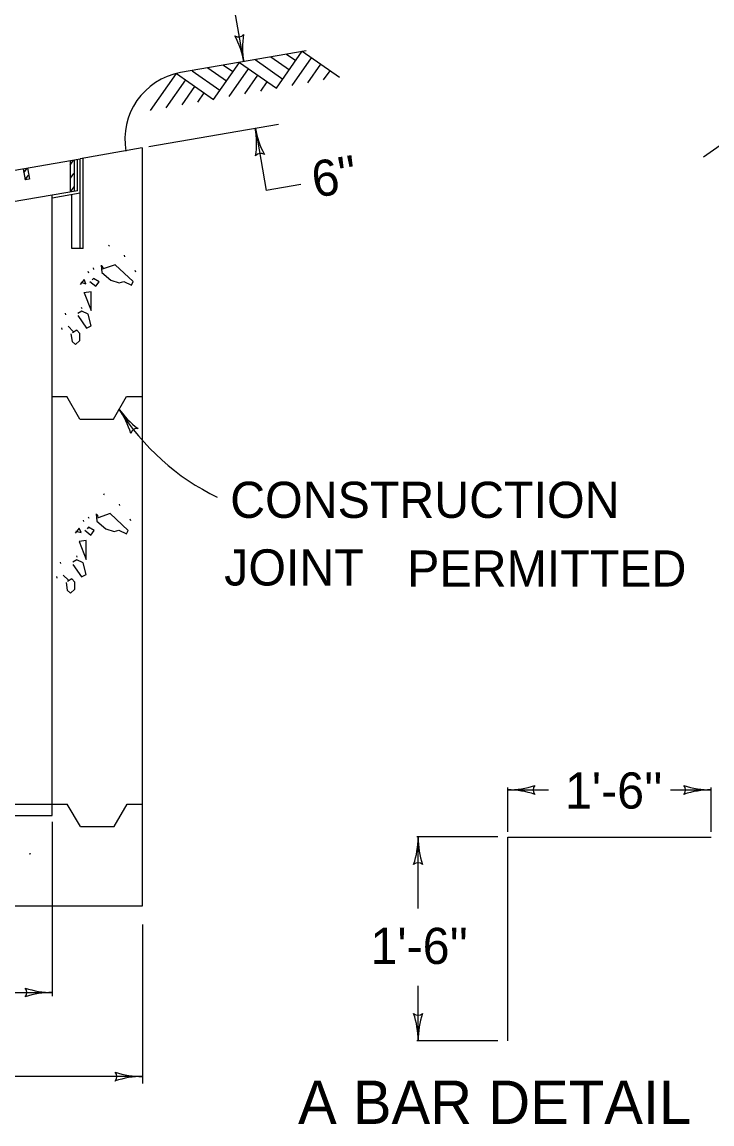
# Model space of a CAD drawing. Extents: x 999 to 1036.9, y 999.3 to 1022.6.
# Drawn here: x 1014.33 to 1018.15, y 1007.29 to 1013.39 of the extents above; entities that cross this region are included whole.
import ezdxf

# ---------------------------------------------------------------- set-up
doc = ezdxf.new("R2010")
doc.units = 0
doc.layers.add('Level 1', color=7, linetype='Continuous')

msp = doc.modelspace()

# ---------------------------------------------------------------- linework, layer by layer
at = {"layer": 'Level 1'}
for p, q in [((1015.5603, 1013.1672), (1015.5, 1013.515)), ((1015.9057, 1013.2283), (1015.2101, 1013.1078)), ((1015.623, 1013.1798), (1015.7766, 1013.0723)), ((1015.71, 1013.1951), (1015.8124, 1013.1234)), ((1015.7407, 1013.021), (1015.8841, 1013.2258)), ((1015.797, 1013.2105), (1015.8483, 1013.1746)), ((1015.8278, 1013.0363), (1015.9353, 1013.19)), ((1015.8841, 1013.2258), (1016.0889, 1013.0824)), ((1015.2748, 1013.1184), (1015.4283, 1013.0108)), ((1015.3618, 1013.1338), (1015.4642, 1013.062)), ((1015.3925, 1012.9596), (1015.5359, 1013.1644)), ((1015.4488, 1013.1491), (1015.5, 1013.1133)), ((1015.4796, 1012.975), (1015.5871, 1013.1286)), ((1015.5359, 1013.1644), (1015.7407, 1013.021)), ((1015.9148, 1013.0518), (1015.9865, 1013.1542)), ((1016.0018, 1013.0671), (1016.0377, 1013.1183)), ((1015.0443, 1012.8983), (1015.1877, 1013.103)), ((1015.1313, 1012.9136), (1015.2389, 1013.0672)), ((1015.1877, 1013.103), (1015.3925, 1012.9596)), ((1015.5666, 1012.9903), (1015.6383, 1013.0928)), ((1015.6537, 1013.0057), (1015.6895, 1013.0569)), ((1015.2183, 1012.9289), (1015.2901, 1013.0313)), ((1015.3054, 1012.9443), (1015.3413, 1012.9955)), ((1015.7527, 1012.8213), (1015.035, 1012.697)), ((1015.6241, 1012.7991), (1015.6836, 1012.4558)), ((1018.3093, 1012.7839), (1018.1045, 1012.6405)), ((1014.9986, 1012.6907), (1014.6554, 1012.6313)), ((1014.9992, 1008.4987), (1014.9992, 1012.691)), ((1010.9992, 1011.9988), (1014.6554, 1012.6313)), ((1014.6398, 1012.4542), (1014.6398, 1012.6286)), ((1014.6554, 1012.441), (1014.6554, 1012.6313)), ((1014.6711, 1012.1339), (1014.6711, 1012.6339)), ((1014.339, 1012.5763), (1014.3499, 1012.5143)), ((1014.3436, 1012.5527), (1014.3618, 1012.5788)), ((1014.3628, 1012.5804), (1014.3738, 1012.5185)), ((1014.5997, 1012.5963), (1014.6184, 1012.6231)), ((1014.6008, 1012.4477), (1014.6008, 1012.6217)), ((1014.6242, 1012.4516), (1014.6242, 1012.6257)), ((1014.3733, 1012.5188), (1014.3498, 1012.5147)), ((1014.3502, 1012.5149), (1014.3684, 1012.541)), ((1014.601, 1012.5229), (1014.6198, 1012.5497)), ((1014.6398, 1012.4542), (1014.4992, 1012.4298)), ((1014.6031, 1012.4495), (1014.6218, 1012.4763)), ((1015.8757, 1012.489), (1015.6843, 1012.4558)), ((1014.4992, 1012.4301), (1011.4993, 1011.9108)), ((1014.6554, 1012.441), (1014.4992, 1012.414)), ((1014.4992, 1009.0616), (1014.4992, 1012.43)), ((1014.6086, 1012.1339), (1014.6086, 1012.4328)), ((1014.6554, 1012.1339), (1014.6554, 1012.4408)), ((1014.6711, 1012.1339), (1014.6086, 1012.1339)), ((1014.4971, 1011.3162), (1014.4981, 1011.3162)), ((1014.4981, 1011.3162), (1014.5803, 1011.3162)), ((1014.6524, 1011.1912), (1014.5803, 1011.3162)), ((1014.8388, 1011.1912), (1014.911, 1011.3162)), ((1014.911, 1011.3162), (1014.9969, 1011.3162)), ((1014.6524, 1011.1912), (1014.8388, 1011.1912)), ((1017.0209, 1008.9069), (1017.0209, 1009.1526)), ((1017.0209, 1009.1396), (1017.2468, 1009.1396)), ((1017.9208, 1009.1396), (1018.1459, 1009.1396)), ((1018.1459, 1008.9069), (1018.1459, 1009.1526)), ((1013.2617, 1009.0612), (1014.4992, 1009.0612)), ((1014.4992, 1008.9987), (1014.4992, 1009.0616)), ((1014.4992, 1009.0612), (1014.5837, 1009.0612)), ((1014.6558, 1008.9362), (1014.5837, 1009.0612)), ((1014.8421, 1008.9362), (1014.9143, 1009.0612)), ((1014.9143, 1009.0612), (1015.0003, 1009.0612)), ((1011.5003, 1008.9987), (1014.4992, 1008.9987)), ((1014.4992, 1008.9628), (1014.4992, 1007.9987)), ((1014.6558, 1008.9362), (1014.8421, 1008.9362)), ((1016.9665, 1008.8801), (1016.5177, 1008.8801)), ((1016.5248, 1008.4828), (1016.5248, 1008.8772)), ((1017.0209, 1007.7522), (1017.0209, 1008.8772)), ((1017.0209, 1008.8772), (1018.1459, 1008.8772)), ((1010.9992, 1008.4987), (1014.9992, 1008.4987)), ((1014.9992, 1008.3953), (1014.9992, 1007.5152)), ((1013.6113, 1008.0188), (1014.5003, 1008.0188)), ((1016.5248, 1007.7522), (1016.5248, 1008.0558)), ((1016.9665, 1007.7522), (1016.5177, 1007.7522)), ((1014.9992, 1007.5538), (1013.299, 1007.5538))]:
    msp.add_line(p, q, dxfattribs=at)
for points in [[(1014.8144, 1012.1529), (1014.8112, 1012.1469)], [(1014.8978, 1012.097), (1014.9003, 1012.0888)], [(1014.7268, 1012.027), (1014.7293, 1012.0188)], [(1014.7712, 1012.0423), (1014.775, 1012.0018), (1014.8237, 1011.9596), (1014.8707, 1011.9451), (1014.8963, 1011.9528), (1014.939, 1011.9322), (1014.9486, 1011.9513), (1014.8476, 1012.045), (1014.7823, 1012.0216), (1014.7711, 1012.0185)], [(1014.7833, 1012.0283), (1014.7724, 1012.0415)], [(1014.6583, 1011.9478), (1014.6868, 1011.9398), (1014.6762, 1011.9639), (1014.654, 1011.9363)], [(1014.6981, 1012.0087), (1014.7006, 1012.0004)], [(1014.7079, 1011.9521), (1014.7419, 1011.9256), (1014.7603, 1011.9505), (1014.7278, 1011.9687), (1014.7205, 1011.9608)], [(1014.9576, 1012.0146), (1014.9601, 1012.0063)], [(1014.6768, 1011.8893), (1014.7158, 1011.7911), (1014.716, 1011.8952), (1014.6758, 1011.8892)], [(1014.5716, 1011.7763), (1014.5741, 1011.7681)], [(1014.6418, 1011.7632), (1014.6895, 1011.6947), (1014.7156, 1011.7068), (1014.6987, 1011.7721), (1014.6643, 1011.7888), (1014.6418, 1011.7751)], [(1014.6612, 1011.8108), (1014.6638, 1011.8025)], [(1014.5513, 1011.6957), (1014.5538, 1011.6874)], [(1014.6169, 1011.6761), (1014.588, 1011.7046)], [(1014.604, 1011.663), (1014.6104, 1011.6208), (1014.6287, 1011.6033), (1014.6528, 1011.6261), (1014.6534, 1011.6652), (1014.6361, 1011.6838), (1014.6117, 1011.6687)], [(1014.7871, 1010.7768), (1014.7838, 1010.7708)], [(1014.8705, 1010.7208), (1014.873, 1010.7127)], [(1014.6708, 1010.6325), (1014.6733, 1010.6243)], [(1014.6994, 1010.6508), (1014.7019, 1010.6426)], [(1014.7438, 1010.6662), (1014.7477, 1010.6257), (1014.7963, 1010.5834), (1014.8433, 1010.5689), (1014.869, 1010.5767), (1014.9117, 1010.556), (1014.9213, 1010.5751), (1014.8203, 1010.6688), (1014.755, 1010.6454), (1014.7438, 1010.6423)], [(1014.756, 1010.6521), (1014.7451, 1010.6653)], [(1014.9303, 1010.6384), (1014.9328, 1010.6302)], [(1014.631, 1010.5717), (1014.6595, 1010.5637), (1014.6488, 1010.5878), (1014.6267, 1010.5601)], [(1014.6806, 1010.5759), (1014.7146, 1010.5494), (1014.7329, 1010.5743), (1014.7005, 1010.5925), (1014.6932, 1010.5847)], [(1014.6495, 1010.5132), (1014.6885, 1010.4149), (1014.6887, 1010.519), (1014.6485, 1010.513)], [(1014.6338, 1010.4346), (1014.6364, 1010.4263)], [(1014.5443, 1010.4002), (1014.5468, 1010.3919)], [(1014.6144, 1010.387), (1014.6622, 1010.3185), (1014.6883, 1010.3307), (1014.6713, 1010.3959), (1014.637, 1010.4127), (1014.6144, 1010.3989)], [(1014.5239, 1010.3195), (1014.5265, 1010.3113)], [(1014.5896, 1010.2999), (1014.5607, 1010.3284)], [(1014.5767, 1010.2868), (1014.5831, 1010.2447), (1014.6013, 1010.2272), (1014.6255, 1010.2499), (1014.6261, 1010.289), (1014.6088, 1010.3077), (1014.5843, 1010.2925)], [(1014.3813, 1008.786), (1014.3728, 1008.7849)]]:
    msp.add_lwpolyline(points, dxfattribs=at)
for centre, radius, start, end in [((1015.5299, 1013.3428), 0.0375, 238.60159, 320.71828), ((1015.0984, 1013.0872), 0.4688, 9.82699, 28.49577), ((1016.0221, 1013.2472), 0.4688, 171.17415, 189.82088), ((1015.0984, 1013.0872), 0.4688, 9.81476, 9.82699), ((1015.2774, 1012.7392), 0.375, 100.36358, 190.2271), ((1016.086, 1012.8791), 0.4687, 189.81772, 189.82995), ((1016.086, 1012.8791), 0.4687, 189.82995, 208.49873), ((1015.1622, 1012.7191), 0.4687, 351.17711, 9.82384), ((1015.6545, 1012.6234), 0.0375, 58.60454, 140.72124), ((1015.2521, 1011.5172), 0.4687, 215.08131, 215.09353), ((1015.2521, 1011.5172), 0.4687, 215.09353, 233.76232), ((1015.9915, 1011.9515), 1.3252, 212.07772, 244.14276), ((1014.485, 1010.9783), 0.4687, 16.44069, 35.08742), ((1014.971, 1011.1019), 0.0375, 83.86813, 165.98483), ((1017.0209, 1009.6083), 0.4688, 270, 288.66878), ((1017.0209, 1009.6083), 0.4688, 270, 288.66878), ((1017.1992, 1009.1395), 0.0375, 138.7746, 220.89129), ((1017.1992, 1009.1395), 0.0375, 138.7746, 220.89129), ((1017.9677, 1009.1396), 0.0375, 318.7746, 40.89129), ((1018.1459, 1009.6083), 0.4687, 251.34716, 269.99389), ((1017.0209, 1009.6083), 0.4688, 269.98778, 270), ((1017.0209, 1009.6083), 0.4688, 269.98778, 270), ((1017.0209, 1008.6708), 0.4688, 71.34716, 89.99389), ((1017.0209, 1008.6708), 0.4688, 71.34716, 89.99389), ((1018.1459, 1008.6708), 0.4687, 90, 108.66878), ((1018.1459, 1008.6708), 0.4687, 89.98778, 90), ((1016.056, 1008.8772), 0.4688, 341.34716, 359.99389), ((1016.056, 1008.8772), 0.4688, 341.34716, 359.99389), ((1016.9935, 1008.8772), 0.4688, 179.98778, 180), ((1016.9935, 1008.8772), 0.4688, 179.98778, 180), ((1016.9935, 1008.8772), 0.4688, 180, 198.66878), ((1016.9935, 1008.8772), 0.4688, 180, 198.66878), ((1016.5247, 1008.6989), 0.0375, 48.7746, 130.89129), ((1016.5247, 1008.6989), 0.0375, 48.7746, 130.89129), ((1014.322, 1008.0189), 0.0375, 318.7746, 40.89129), ((1014.5003, 1007.5501), 0.4687, 90, 108.66878), ((1014.5003, 1008.4876), 0.4687, 251.34716, 269.99389), ((1014.5003, 1007.5501), 0.4687, 89.98778, 90), ((1016.5248, 1007.9304), 0.0375, 228.7746, 310.89129), ((1016.056, 1007.7522), 0.4688, 0, 18.66878), ((1016.9935, 1007.7522), 0.4688, 161.34716, 179.99389), ((1016.056, 1007.7522), 0.4688, 359.98778, 0), ((1014.8209, 1007.5538), 0.0375, 318.7746, 40.89129), ((1014.9992, 1008.0225), 0.4688, 251.34716, 269.99389), ((1014.9992, 1007.085), 0.4688, 90, 108.66878), ((1014.9992, 1007.085), 0.4688, 89.98778, 90)]:
    msp.add_arc(centre, radius, start, end, dxfattribs=at)

# ---------------------------------------------------------------- texts
msp.add_text("6''", height=0.2, rotation=9.49556, dxfattribs=at).set_placement((1015.9544, 1012.4149))
for s, height, p in [('CONSTRUCTION', 0.2, (1015.4849, 1010.6444)), ('JOINT', 0.2, (1015.4519, 1010.2703)), ('PERMITTED', 0.2, (1016.4643, 1010.2645)), ("1'-6''", 0.2, (1017.3375, 1009.0362)), ("1'-6''", 0.2, (1016.2613, 1008.1766)), ('A BAR DETAIL', 0.24, (1015.8605, 1007.2914))]:
    msp.add_text(s, height=height, dxfattribs=at).set_placement(p)

doc.saveas('drawing.dxf')
